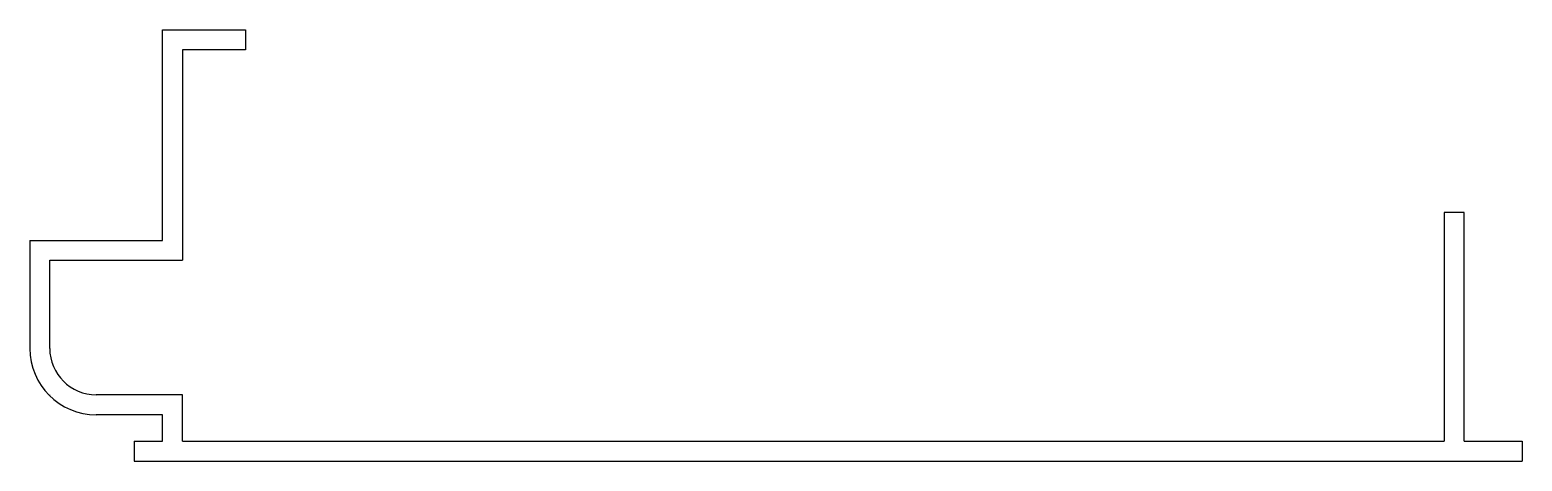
# Model space of a CAD drawing. Extents: x -558.2 to -468.2, y -52.6 to -26.6.
import ezdxf

# ---------------------------------------------------------------- set-up
doc = ezdxf.new("R2010")
doc.units = 0
doc.header["$LTSCALE"] = 1.5
doc.layers.get('0').update_dxf_attribs({"linetype": 'CONTINUOUS'})

msp = doc.modelspace()

# ---------------------------------------------------------------- linework, layer by layer
for p, q in [((-550.168, -39.279), (-550.168, -26.579)), ((-550.168, -26.579), (-545.168, -26.579)), ((-545.168, -26.579), (-545.168, -27.779)), ((-548.968, -27.779), (-548.968, -40.479)), ((-545.168, -27.779), (-548.968, -27.779)), ((-548.968, -27.779), (-548.968, -27.779)), ((-472.868, -37.599), (-472.868, -51.399)), ((-471.668, -37.599), (-472.868, -37.599)), ((-471.668, -51.399), (-471.668, -37.599)), ((-558.168, -39.279), (-550.168, -39.279)), ((-558.168, -39.279), (-558.168, -45.799)), ((-556.968, -45.799), (-556.968, -40.479)), ((-556.968, -40.479), (-548.968, -40.479)), ((-556.968, -48.655), (-556.968, -48.599)), ((-548.968, -48.599), (-554.168, -48.599)), ((-548.968, -51.399), (-548.968, -48.599)), ((-550.168, -49.799), (-554.168, -49.799)), ((-550.168, -51.399), (-550.168, -49.799)), ((-551.868, -51.399), (-550.168, -51.399)), ((-551.868, -51.399), (-551.868, -52.599)), ((-548.968, -51.399), (-472.868, -51.399)), ((-471.668, -51.399), (-468.168, -51.399)), ((-468.168, -51.399), (-468.168, -52.599)), ((-551.868, -52.599), (-468.168, -52.599))]:
    msp.add_line(p, q)
for radius in [4, 2.8]:
    msp.add_arc((-554.168, -45.799), radius, 180, 270)

doc.saveas('drawing.dxf')
